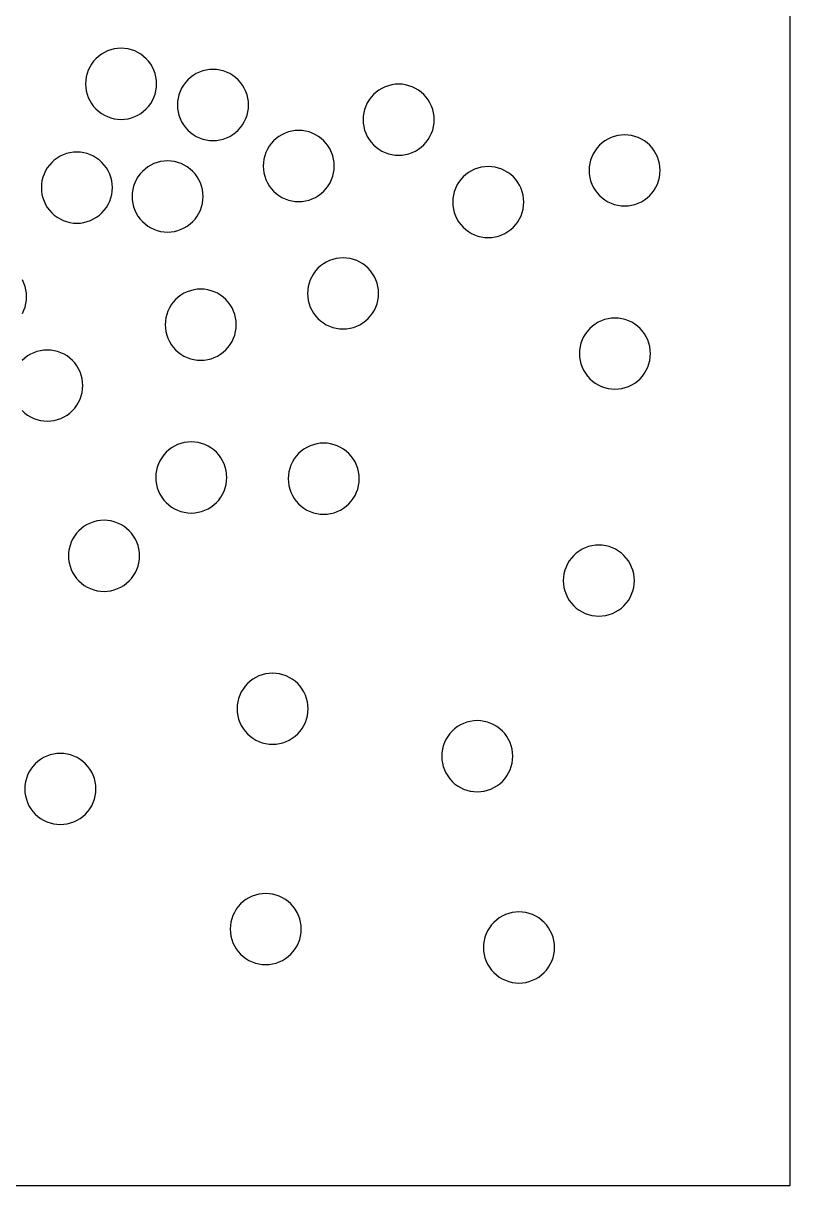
# Model space of a CAD drawing. Header units: millimetres. Extents: x 0 to 406, y 0 to 84.
# Drawn here: x 374.05 to 406.4, y 0 to 49.06 of the extents above; entities that cross this region are included whole.
import ezdxf

# ---------------------------------------------------------------- set-up
doc = ezdxf.new("R2010")
doc.units = ezdxf.units.MM

msp = doc.modelspace()

# ---------------------------------------------------------------- linework, layer by layer
at = {"color": 0}
for points in [[(0, 0), (0, 83.82), (406.4, 83.82), (406.4, 0), (0, 0)], [(379.238, 45.444), (379.337, 45.553), (379.425, 45.671), (379.501, 45.798), (379.564, 45.931), (379.613, 46.069), (379.649, 46.212), (379.671, 46.358), (379.678, 46.505), (379.671, 46.652), (379.649, 46.797), (379.613, 46.94), (379.564, 47.079), (379.501, 47.212), (379.425, 47.338), (379.337, 47.456), (379.238, 47.565), (379.129, 47.664), (379.011, 47.752), (378.885, 47.828), (378.752, 47.891), (378.613, 47.94), (378.47, 47.976), (378.325, 47.998), (378.178, 48.005), (378.031, 47.998), (377.885, 47.976), (377.742, 47.94), (377.604, 47.891), (377.471, 47.828), (377.344, 47.752), (377.226, 47.664), (377.117, 47.565), (377.018, 47.456), (376.931, 47.338), (376.855, 47.212), (376.792, 47.079), (376.742, 46.94), (376.707, 46.797), (376.685, 46.652), (376.678, 46.505), (376.685, 46.358), (376.707, 46.212), (376.742, 46.069), (376.792, 45.931), (376.855, 45.798), (376.931, 45.671), (377.018, 45.553), (377.117, 45.444), (377.226, 45.345), (377.344, 45.258), (377.471, 45.182), (377.604, 45.119), (377.742, 45.069), (377.885, 45.034), (378.031, 45.012), (378.178, 45.005), (378.325, 45.012), (378.47, 45.034), (378.613, 45.069), (378.752, 45.119), (378.885, 45.182), (379.011, 45.258), (379.129, 45.345), (379.238, 45.444)], [(383.116, 44.55), (383.215, 44.659), (383.303, 44.777), (383.378, 44.904), (383.441, 45.037), (383.491, 45.175), (383.527, 45.318), (383.548, 45.464), (383.555, 45.611), (383.548, 45.758), (383.527, 45.903), (383.491, 46.046), (383.441, 46.185), (383.378, 46.318), (383.303, 46.444), (383.215, 46.562), (383.116, 46.671), (383.007, 46.77), (382.889, 46.858), (382.762, 46.934), (382.629, 46.996), (382.491, 47.046), (382.348, 47.082), (382.202, 47.103), (382.055, 47.111), (381.908, 47.103), (381.763, 47.082), (381.62, 47.046), (381.481, 46.996), (381.348, 46.934), (381.222, 46.858), (381.104, 46.77), (380.995, 46.671), (380.896, 46.562), (380.808, 46.444), (380.733, 46.318), (380.67, 46.185), (380.62, 46.046), (380.584, 45.903), (380.563, 45.758), (380.555, 45.611), (380.563, 45.464), (380.584, 45.318), (380.62, 45.175), (380.67, 45.037), (380.733, 44.904), (380.808, 44.777), (380.896, 44.659), (380.995, 44.55), (381.104, 44.451), (381.222, 44.363), (381.348, 44.288), (381.481, 44.225), (381.62, 44.175), (381.763, 44.139), (381.908, 44.118), (382.055, 44.111), (382.202, 44.118), (382.348, 44.139), (382.491, 44.175), (382.629, 44.225), (382.762, 44.288), (382.889, 44.363), (383.007, 44.451), (383.116, 44.55)], [(390.953, 43.931), (391.052, 44.04), (391.139, 44.158), (391.215, 44.284), (391.278, 44.417), (391.328, 44.556), (391.363, 44.699), (391.385, 44.844), (391.392, 44.991), (391.385, 45.138), (391.363, 45.284), (391.328, 45.427), (391.278, 45.565), (391.215, 45.698), (391.139, 45.825), (391.052, 45.943), (390.953, 46.052), (390.844, 46.151), (390.725, 46.239), (390.599, 46.314), (390.466, 46.377), (390.328, 46.427), (390.185, 46.463), (390.039, 46.484), (389.892, 46.491), (389.745, 46.484), (389.599, 46.463), (389.457, 46.427), (389.318, 46.377), (389.185, 46.314), (389.059, 46.239), (388.941, 46.151), (388.831, 46.052), (388.733, 45.943), (388.645, 45.825), (388.569, 45.698), (388.506, 45.565), (388.457, 45.427), (388.421, 45.284), (388.399, 45.138), (388.392, 44.991), (388.399, 44.844), (388.421, 44.699), (388.457, 44.556), (388.506, 44.417), (388.569, 44.284), (388.645, 44.158), (388.733, 44.04), (388.831, 43.931), (388.941, 43.832), (389.059, 43.744), (389.185, 43.668), (389.318, 43.606), (389.457, 43.556), (389.599, 43.52), (389.745, 43.499), (389.892, 43.491), (390.039, 43.499), (390.185, 43.52), (390.328, 43.556), (390.466, 43.606), (390.599, 43.668), (390.725, 43.744), (390.844, 43.832), (390.953, 43.931)], [(386.735, 41.976), (386.834, 42.085), (386.921, 42.203), (386.997, 42.329), (387.06, 42.462), (387.109, 42.601), (387.145, 42.744), (387.167, 42.889), (387.174, 43.036), (387.167, 43.184), (387.145, 43.329), (387.109, 43.472), (387.06, 43.611), (386.997, 43.744), (386.921, 43.87), (386.834, 43.988), (386.735, 44.097), (386.626, 44.196), (386.507, 44.284), (386.381, 44.359), (386.248, 44.422), (386.11, 44.472), (385.967, 44.508), (385.821, 44.529), (385.674, 44.536), (385.527, 44.529), (385.381, 44.508), (385.239, 44.472), (385.1, 44.422), (384.967, 44.359), (384.841, 44.284), (384.722, 44.196), (384.613, 44.097), (384.515, 43.988), (384.427, 43.87), (384.351, 43.744), (384.288, 43.611), (384.239, 43.472), (384.203, 43.329), (384.181, 43.184), (384.174, 43.036), (384.181, 42.889), (384.203, 42.744), (384.239, 42.601), (384.288, 42.462), (384.351, 42.329), (384.427, 42.203), (384.515, 42.085), (384.613, 41.976), (384.722, 41.877), (384.841, 41.789), (384.967, 41.714), (385.1, 41.651), (385.239, 41.601), (385.381, 41.565), (385.527, 41.544), (385.674, 41.536), (385.821, 41.544), (385.967, 41.565), (386.11, 41.601), (386.248, 41.651), (386.381, 41.714), (386.507, 41.789), (386.626, 41.877), (386.735, 41.976)], [(400.491, 41.789), (400.59, 41.898), (400.678, 42.017), (400.753, 42.143), (400.816, 42.276), (400.866, 42.414), (400.902, 42.557), (400.923, 42.703), (400.93, 42.85), (400.923, 42.997), (400.902, 43.143), (400.866, 43.285), (400.816, 43.424), (400.753, 43.557), (400.678, 43.683), (400.59, 43.801), (400.491, 43.911), (400.382, 44.009), (400.264, 44.097), (400.137, 44.173), (400.004, 44.236), (399.866, 44.285), (399.723, 44.321), (399.577, 44.343), (399.43, 44.35), (399.283, 44.343), (399.138, 44.321), (398.995, 44.285), (398.856, 44.236), (398.723, 44.173), (398.597, 44.097), (398.479, 44.009), (398.37, 43.911), (398.271, 43.801), (398.183, 43.683), (398.107, 43.557), (398.045, 43.424), (397.995, 43.285), (397.959, 43.143), (397.938, 42.997), (397.93, 42.85), (397.938, 42.703), (397.959, 42.557), (397.995, 42.414), (398.045, 42.276), (398.107, 42.143), (398.183, 42.017), (398.271, 41.898), (398.37, 41.789), (398.479, 41.69), (398.597, 41.603), (398.723, 41.527), (398.856, 41.464), (398.995, 41.414), (399.138, 41.379), (399.283, 41.357), (399.43, 41.35), (399.577, 41.357), (399.723, 41.379), (399.866, 41.414), (400.004, 41.464), (400.137, 41.527), (400.264, 41.603), (400.382, 41.69), (400.491, 41.789)], [(377.37, 41.064), (377.469, 41.173), (377.557, 41.291), (377.633, 41.417), (377.695, 41.55), (377.745, 41.689), (377.781, 41.832), (377.802, 41.977), (377.81, 42.124), (377.802, 42.271), (377.781, 42.417), (377.745, 42.56), (377.695, 42.698), (377.633, 42.831), (377.557, 42.958), (377.469, 43.076), (377.37, 43.185), (377.261, 43.284), (377.143, 43.371), (377.017, 43.447), (376.884, 43.51), (376.745, 43.56), (376.602, 43.595), (376.457, 43.617), (376.31, 43.624), (376.163, 43.617), (376.017, 43.595), (375.874, 43.56), (375.736, 43.51), (375.603, 43.447), (375.476, 43.371), (375.358, 43.284), (375.249, 43.185), (375.15, 43.076), (375.062, 42.958), (374.987, 42.831), (374.924, 42.698), (374.874, 42.56), (374.838, 42.417), (374.817, 42.271), (374.81, 42.124), (374.817, 41.977), (374.838, 41.832), (374.874, 41.689), (374.924, 41.55), (374.987, 41.417), (375.062, 41.291), (375.15, 41.173), (375.249, 41.064), (375.358, 40.965), (375.476, 40.877), (375.603, 40.801), (375.736, 40.738), (375.874, 40.689), (376.017, 40.653), (376.163, 40.631), (376.31, 40.624), (376.457, 40.631), (376.602, 40.653), (376.745, 40.689), (376.884, 40.738), (377.017, 40.801), (377.143, 40.877), (377.261, 40.965), (377.37, 41.064)], [(381.198, 40.689), (381.297, 40.798), (381.385, 40.917), (381.46, 41.043), (381.523, 41.176), (381.573, 41.314), (381.609, 41.457), (381.63, 41.603), (381.638, 41.75), (381.63, 41.897), (381.609, 42.043), (381.573, 42.185), (381.523, 42.324), (381.46, 42.457), (381.385, 42.583), (381.297, 42.701), (381.198, 42.811), (381.089, 42.909), (380.971, 42.997), (380.845, 43.073), (380.712, 43.136), (380.573, 43.185), (380.43, 43.221), (380.285, 43.243), (380.138, 43.25), (379.99, 43.243), (379.845, 43.221), (379.702, 43.185), (379.563, 43.136), (379.43, 43.073), (379.304, 42.997), (379.186, 42.909), (379.077, 42.811), (378.978, 42.701), (378.89, 42.583), (378.815, 42.457), (378.752, 42.324), (378.702, 42.185), (378.666, 42.043), (378.645, 41.897), (378.638, 41.75), (378.645, 41.603), (378.666, 41.457), (378.702, 41.314), (378.752, 41.176), (378.815, 41.043), (378.89, 40.917), (378.978, 40.798), (379.077, 40.689), (379.186, 40.59), (379.304, 40.503), (379.43, 40.427), (379.563, 40.364), (379.702, 40.314), (379.845, 40.279), (379.99, 40.257), (380.138, 40.25), (380.285, 40.257), (380.43, 40.279), (380.573, 40.314), (380.712, 40.364), (380.845, 40.427), (380.971, 40.503), (381.089, 40.59), (381.198, 40.689)], [(394.733, 40.453), (394.832, 40.562), (394.92, 40.68), (394.995, 40.807), (395.058, 40.94), (395.108, 41.078), (395.144, 41.221), (395.165, 41.367), (395.172, 41.514), (395.165, 41.661), (395.144, 41.806), (395.108, 41.949), (395.058, 42.088), (394.995, 42.221), (394.92, 42.347), (394.832, 42.465), (394.733, 42.574), (394.624, 42.673), (394.506, 42.761), (394.379, 42.837), (394.246, 42.9), (394.108, 42.949), (393.965, 42.985), (393.819, 43.006), (393.672, 43.014), (393.525, 43.006), (393.38, 42.985), (393.237, 42.949), (393.098, 42.9), (392.965, 42.837), (392.839, 42.761), (392.721, 42.673), (392.612, 42.574), (392.513, 42.465), (392.425, 42.347), (392.349, 42.221), (392.287, 42.088), (392.237, 41.949), (392.201, 41.806), (392.18, 41.661), (392.172, 41.514), (392.18, 41.367), (392.201, 41.221), (392.237, 41.078), (392.287, 40.94), (392.349, 40.807), (392.425, 40.68), (392.513, 40.562), (392.612, 40.453), (392.721, 40.354), (392.839, 40.267), (392.965, 40.191), (393.098, 40.128), (393.237, 40.078), (393.38, 40.043), (393.525, 40.021), (393.672, 40.014), (393.819, 40.021), (393.965, 40.043), (394.108, 40.078), (394.246, 40.128), (394.379, 40.191), (394.506, 40.267), (394.624, 40.354), (394.733, 40.453)], [(388.607, 36.598), (388.706, 36.707), (388.794, 36.825), (388.869, 36.952), (388.932, 37.085), (388.982, 37.223), (389.018, 37.366), (389.039, 37.512), (389.047, 37.659), (389.039, 37.806), (389.018, 37.951), (388.982, 38.094), (388.932, 38.233), (388.869, 38.366), (388.794, 38.492), (388.706, 38.61), (388.607, 38.719), (388.498, 38.818), (388.38, 38.906), (388.254, 38.982), (388.121, 39.045), (387.982, 39.094), (387.839, 39.13), (387.694, 39.152), (387.547, 39.159), (387.4, 39.152), (387.254, 39.13), (387.111, 39.094), (386.973, 39.045), (386.839, 38.982), (386.713, 38.906), (386.595, 38.818), (386.486, 38.719), (386.387, 38.61), (386.299, 38.492), (386.224, 38.366), (386.161, 38.233), (386.111, 38.094), (386.075, 37.951), (386.054, 37.806), (386.047, 37.659), (386.054, 37.512), (386.075, 37.366), (386.111, 37.223), (386.161, 37.085), (386.224, 36.952), (386.299, 36.825), (386.387, 36.707), (386.486, 36.598), (386.595, 36.499), (386.713, 36.412), (386.839, 36.336), (386.973, 36.273), (387.111, 36.223), (387.254, 36.188), (387.4, 36.166), (387.547, 36.159), (387.694, 36.166), (387.839, 36.188), (387.982, 36.223), (388.121, 36.273), (388.254, 36.336), (388.38, 36.412), (388.498, 36.499), (388.607, 36.598)], [(374.012, 36.813), (374.075, 36.946), (374.125, 37.084), (374.161, 37.227), (374.182, 37.373), (374.189, 37.52), (374.182, 37.667), (374.161, 37.813), (374.125, 37.955), (374.075, 38.094), (374.012, 38.227)], [(382.599, 35.279), (382.698, 35.388), (382.786, 35.506), (382.861, 35.633), (382.924, 35.766), (382.974, 35.904), (383.01, 36.047), (383.031, 36.193), (383.038, 36.34), (383.031, 36.487), (383.01, 36.632), (382.974, 36.775), (382.924, 36.914), (382.861, 37.047), (382.786, 37.173), (382.698, 37.291), (382.599, 37.4), (382.49, 37.499), (382.372, 37.587), (382.245, 37.663), (382.112, 37.726), (381.974, 37.775), (381.831, 37.811), (381.685, 37.832), (381.538, 37.84), (381.391, 37.832), (381.246, 37.811), (381.103, 37.775), (380.964, 37.726), (380.831, 37.663), (380.705, 37.587), (380.587, 37.499), (380.478, 37.4), (380.379, 37.291), (380.291, 37.173), (380.216, 37.047), (380.153, 36.914), (380.103, 36.775), (380.067, 36.632), (380.046, 36.487), (380.038, 36.34), (380.046, 36.193), (380.067, 36.047), (380.103, 35.904), (380.153, 35.766), (380.216, 35.633), (380.291, 35.506), (380.379, 35.388), (380.478, 35.279), (380.587, 35.18), (380.705, 35.093), (380.831, 35.017), (380.964, 34.954), (381.103, 34.904), (381.246, 34.869), (381.391, 34.847), (381.538, 34.84), (381.685, 34.847), (381.831, 34.869), (381.974, 34.904), (382.112, 34.954), (382.245, 35.017), (382.372, 35.093), (382.49, 35.18), (382.599, 35.279)], [(400.083, 34.06), (400.182, 34.169), (400.269, 34.287), (400.345, 34.414), (400.408, 34.547), (400.458, 34.685), (400.493, 34.828), (400.515, 34.974), (400.522, 35.121), (400.515, 35.268), (400.493, 35.413), (400.458, 35.556), (400.408, 35.695), (400.345, 35.828), (400.269, 35.954), (400.182, 36.072), (400.083, 36.181), (399.974, 36.28), (399.856, 36.368), (399.729, 36.444), (399.596, 36.507), (399.458, 36.556), (399.315, 36.592), (399.169, 36.614), (399.022, 36.621), (398.875, 36.614), (398.73, 36.592), (398.587, 36.556), (398.448, 36.507), (398.315, 36.444), (398.189, 36.368), (398.071, 36.28), (397.962, 36.181), (397.863, 36.072), (397.775, 35.954), (397.699, 35.828), (397.636, 35.695), (397.587, 35.556), (397.551, 35.413), (397.53, 35.268), (397.522, 35.121), (397.53, 34.974), (397.551, 34.828), (397.587, 34.685), (397.636, 34.547), (397.699, 34.414), (397.775, 34.287), (397.863, 34.169), (397.962, 34.06), (398.071, 33.961), (398.189, 33.874), (398.315, 33.798), (398.448, 33.735), (398.587, 33.685), (398.73, 33.65), (398.875, 33.628), (399.022, 33.621), (399.169, 33.628), (399.315, 33.65), (399.458, 33.685), (399.596, 33.735), (399.729, 33.798), (399.856, 33.874), (399.974, 33.961), (400.083, 34.06)], [(376.122, 32.711), (376.221, 32.82), (376.308, 32.938), (376.384, 33.064), (376.447, 33.197), (376.497, 33.336), (376.532, 33.479), (376.554, 33.624), (376.561, 33.771), (376.554, 33.918), (376.532, 34.064), (376.497, 34.207), (376.447, 34.345), (376.384, 34.479), (376.308, 34.605), (376.221, 34.723), (376.122, 34.832), (376.013, 34.931), (375.895, 35.019), (375.768, 35.094), (375.635, 35.157), (375.497, 35.207), (375.354, 35.243), (375.208, 35.264), (375.061, 35.271), (374.914, 35.264), (374.769, 35.243), (374.626, 35.207), (374.487, 35.157), (374.354, 35.094), (374.228, 35.019), (374.11, 34.931), (374.001, 34.832)], [(374.001, 32.711), (374.11, 32.612), (374.228, 32.524), (374.354, 32.449), (374.487, 32.386), (374.626, 32.336), (374.769, 32.3), (374.914, 32.279), (375.061, 32.271), (375.208, 32.279), (375.354, 32.3), (375.497, 32.336), (375.635, 32.386), (375.768, 32.449), (375.895, 32.524), (376.013, 32.612), (376.122, 32.711)], [(382.198, 28.831), (382.297, 28.94), (382.385, 29.059), (382.46, 29.185), (382.523, 29.318), (382.573, 29.457), (382.609, 29.599), (382.63, 29.745), (382.637, 29.892), (382.63, 30.039), (382.609, 30.185), (382.573, 30.328), (382.523, 30.466), (382.46, 30.599), (382.385, 30.725), (382.297, 30.844), (382.198, 30.953), (382.089, 31.052), (381.971, 31.139), (381.845, 31.215), (381.711, 31.278), (381.573, 31.327), (381.43, 31.363), (381.284, 31.385), (381.137, 31.392), (380.99, 31.385), (380.845, 31.363), (380.702, 31.327), (380.563, 31.278), (380.43, 31.215), (380.304, 31.139), (380.186, 31.052), (380.077, 30.953), (379.978, 30.844), (379.89, 30.725), (379.815, 30.599), (379.752, 30.466), (379.702, 30.328), (379.666, 30.185), (379.645, 30.039), (379.637, 29.892), (379.645, 29.745), (379.666, 29.599), (379.702, 29.457), (379.752, 29.318), (379.815, 29.185), (379.89, 29.059), (379.978, 28.94), (380.077, 28.831), (380.186, 28.733), (380.304, 28.645), (380.43, 28.569), (380.563, 28.506), (380.702, 28.457), (380.845, 28.421), (380.99, 28.399), (381.137, 28.392), (381.284, 28.399), (381.43, 28.421), (381.573, 28.457), (381.711, 28.506), (381.845, 28.569), (381.971, 28.645), (382.089, 28.733), (382.198, 28.831)], [(387.789, 28.779), (387.888, 28.888), (387.976, 29.007), (388.052, 29.133), (388.114, 29.266), (388.164, 29.404), (388.2, 29.547), (388.221, 29.693), (388.229, 29.84), (388.221, 29.987), (388.2, 30.133), (388.164, 30.275), (388.114, 30.414), (388.052, 30.547), (387.976, 30.673), (387.888, 30.791), (387.789, 30.901), (387.68, 30.999), (387.562, 31.087), (387.436, 31.163), (387.303, 31.226), (387.164, 31.275), (387.021, 31.311), (386.876, 31.333), (386.729, 31.34), (386.582, 31.333), (386.436, 31.311), (386.293, 31.275), (386.155, 31.226), (386.022, 31.163), (385.895, 31.087), (385.777, 30.999), (385.668, 30.901), (385.569, 30.791), (385.481, 30.673), (385.406, 30.547), (385.343, 30.414), (385.293, 30.275), (385.257, 30.133), (385.236, 29.987), (385.229, 29.84), (385.236, 29.693), (385.257, 29.547), (385.293, 29.404), (385.343, 29.266), (385.406, 29.133), (385.481, 29.007), (385.569, 28.888), (385.668, 28.779), (385.777, 28.68), (385.895, 28.593), (386.022, 28.517), (386.155, 28.454), (386.293, 28.404), (386.436, 28.369), (386.582, 28.347), (386.729, 28.34), (386.876, 28.347), (387.021, 28.369), (387.164, 28.404), (387.303, 28.454), (387.436, 28.517), (387.562, 28.593), (387.68, 28.68), (387.789, 28.779)], [(378.516, 25.524), (378.615, 25.633), (378.703, 25.751), (378.778, 25.878), (378.841, 26.011), (378.891, 26.149), (378.927, 26.292), (378.948, 26.438), (378.955, 26.585), (378.948, 26.732), (378.927, 26.877), (378.891, 27.02), (378.841, 27.159), (378.778, 27.292), (378.703, 27.418), (378.615, 27.536), (378.516, 27.645), (378.407, 27.744), (378.289, 27.832), (378.162, 27.908), (378.029, 27.97), (377.891, 28.02), (377.748, 28.056), (377.602, 28.077), (377.455, 28.085), (377.308, 28.077), (377.163, 28.056), (377.02, 28.02), (376.881, 27.97), (376.748, 27.908), (376.622, 27.832), (376.504, 27.744), (376.395, 27.645), (376.296, 27.536), (376.208, 27.418), (376.132, 27.292), (376.07, 27.159), (376.02, 27.02), (375.984, 26.877), (375.963, 26.732), (375.955, 26.585), (375.963, 26.438), (375.984, 26.292), (376.02, 26.149), (376.07, 26.011), (376.132, 25.878), (376.208, 25.751), (376.296, 25.633), (376.395, 25.524), (376.504, 25.425), (376.622, 25.337), (376.748, 25.262), (376.881, 25.199), (377.02, 25.149), (377.163, 25.113), (377.308, 25.092), (377.455, 25.085), (377.602, 25.092), (377.748, 25.113), (377.891, 25.149), (378.029, 25.199), (378.162, 25.262), (378.289, 25.337), (378.407, 25.425), (378.516, 25.524)], [(399.402, 24.478), (399.501, 24.587), (399.589, 24.705), (399.664, 24.832), (399.727, 24.965), (399.777, 25.103), (399.813, 25.246), (399.834, 25.392), (399.841, 25.539), (399.834, 25.686), (399.813, 25.831), (399.777, 25.974), (399.727, 26.113), (399.664, 26.246), (399.589, 26.372), (399.501, 26.49), (399.402, 26.599), (399.293, 26.698), (399.175, 26.786), (399.049, 26.862), (398.915, 26.925), (398.777, 26.974), (398.634, 27.01), (398.488, 27.032), (398.341, 27.039), (398.194, 27.032), (398.049, 27.01), (397.906, 26.974), (397.767, 26.925), (397.634, 26.862), (397.508, 26.786), (397.39, 26.698), (397.281, 26.599), (397.182, 26.49), (397.094, 26.372), (397.019, 26.246), (396.956, 26.113), (396.906, 25.974), (396.87, 25.831), (396.849, 25.686), (396.841, 25.539), (396.849, 25.392), (396.87, 25.246), (396.906, 25.103), (396.956, 24.965), (397.019, 24.832), (397.094, 24.705), (397.182, 24.587), (397.281, 24.478), (397.39, 24.379), (397.508, 24.292), (397.634, 24.216), (397.767, 24.153), (397.906, 24.103), (398.049, 24.068), (398.194, 24.046), (398.341, 24.039), (398.488, 24.046), (398.634, 24.068), (398.777, 24.103), (398.915, 24.153), (399.049, 24.216), (399.175, 24.292), (399.293, 24.379), (399.402, 24.478)], [(385.63, 19.07), (385.729, 19.179), (385.817, 19.298), (385.893, 19.424), (385.956, 19.557), (386.005, 19.695), (386.041, 19.838), (386.062, 19.984), (386.07, 20.131), (386.062, 20.278), (386.041, 20.424), (386.005, 20.566), (385.956, 20.705), (385.893, 20.838), (385.817, 20.964), (385.729, 21.083), (385.63, 21.192), (385.521, 21.29), (385.403, 21.378), (385.277, 21.454), (385.144, 21.517), (385.005, 21.566), (384.862, 21.602), (384.717, 21.624), (384.57, 21.631), (384.423, 21.624), (384.277, 21.602), (384.134, 21.566), (383.996, 21.517), (383.863, 21.454), (383.736, 21.378), (383.618, 21.29), (383.509, 21.192), (383.41, 21.083), (383.323, 20.964), (383.247, 20.838), (383.184, 20.705), (383.134, 20.566), (383.099, 20.424), (383.077, 20.278), (383.07, 20.131), (383.077, 19.984), (383.099, 19.838), (383.134, 19.695), (383.184, 19.557), (383.247, 19.424), (383.323, 19.298), (383.41, 19.179), (383.509, 19.07), (383.618, 18.971), (383.736, 18.884), (383.863, 18.808), (383.996, 18.745), (384.134, 18.696), (384.277, 18.66), (384.423, 18.638), (384.57, 18.631), (384.717, 18.638), (384.862, 18.66), (385.005, 18.696), (385.144, 18.745), (385.277, 18.808), (385.403, 18.884), (385.521, 18.971), (385.63, 19.07)], [(394.269, 17.067), (394.367, 17.176), (394.455, 17.295), (394.531, 17.421), (394.594, 17.554), (394.643, 17.693), (394.679, 17.835), (394.701, 17.981), (394.708, 18.128), (394.701, 18.275), (394.679, 18.421), (394.643, 18.563), (394.594, 18.702), (394.531, 18.835), (394.455, 18.961), (394.367, 19.08), (394.269, 19.189), (394.16, 19.287), (394.041, 19.375), (393.915, 19.451), (393.782, 19.514), (393.643, 19.563), (393.501, 19.599), (393.355, 19.621), (393.208, 19.628), (393.061, 19.621), (392.915, 19.599), (392.773, 19.563), (392.634, 19.514), (392.501, 19.451), (392.375, 19.375), (392.256, 19.287), (392.147, 19.189), (392.048, 19.08), (391.961, 18.961), (391.885, 18.835), (391.822, 18.702), (391.773, 18.563), (391.737, 18.421), (391.715, 18.275), (391.708, 18.128), (391.715, 17.981), (391.737, 17.835), (391.773, 17.693), (391.822, 17.554), (391.885, 17.421), (391.961, 17.295), (392.048, 17.176), (392.147, 17.067), (392.256, 16.968), (392.375, 16.881), (392.501, 16.805), (392.634, 16.742), (392.773, 16.693), (392.915, 16.657), (393.061, 16.635), (393.208, 16.628), (393.355, 16.635), (393.501, 16.657), (393.643, 16.693), (393.782, 16.742), (393.915, 16.805), (394.041, 16.881), (394.16, 16.968), (394.269, 17.067)], [(376.673, 15.686), (376.772, 15.795), (376.86, 15.914), (376.935, 16.04), (376.998, 16.173), (377.048, 16.312), (377.084, 16.454), (377.105, 16.6), (377.112, 16.747), (377.105, 16.894), (377.084, 17.04), (377.048, 17.182), (376.998, 17.321), (376.935, 17.454), (376.86, 17.58), (376.772, 17.699), (376.673, 17.808), (376.564, 17.907), (376.446, 17.994), (376.319, 18.07), (376.186, 18.133), (376.048, 18.182), (375.905, 18.218), (375.759, 18.24), (375.612, 18.247), (375.465, 18.24), (375.32, 18.218), (375.177, 18.182), (375.038, 18.133), (374.905, 18.07), (374.779, 17.994), (374.661, 17.907), (374.552, 17.808), (374.453, 17.699), (374.365, 17.58), (374.289, 17.454), (374.227, 17.321), (374.177, 17.182), (374.141, 17.04), (374.12, 16.894), (374.112, 16.747), (374.12, 16.6), (374.141, 16.454), (374.177, 16.312), (374.227, 16.173), (374.289, 16.04), (374.365, 15.914), (374.453, 15.795), (374.552, 15.686), (374.661, 15.587), (374.779, 15.5), (374.905, 15.424), (375.038, 15.361), (375.177, 15.312), (375.32, 15.276), (375.465, 15.254), (375.612, 15.247), (375.759, 15.254), (375.905, 15.276), (376.048, 15.312), (376.186, 15.361), (376.319, 15.424), (376.446, 15.5), (376.564, 15.587), (376.673, 15.686)], [(385.342, 9.772), (385.441, 9.881), (385.528, 9.999), (385.604, 10.125), (385.667, 10.258), (385.717, 10.397), (385.752, 10.54), (385.774, 10.685), (385.781, 10.832), (385.774, 10.979), (385.752, 11.125), (385.717, 11.268), (385.667, 11.406), (385.604, 11.539), (385.528, 11.666), (385.441, 11.784), (385.342, 11.893), (385.233, 11.992), (385.115, 12.079), (384.988, 12.155), (384.855, 12.218), (384.717, 12.268), (384.574, 12.303), (384.428, 12.325), (384.281, 12.332), (384.134, 12.325), (383.989, 12.303), (383.846, 12.268), (383.707, 12.218), (383.574, 12.155), (383.448, 12.079), (383.33, 11.992), (383.221, 11.893), (383.122, 11.784), (383.034, 11.666), (382.958, 11.539), (382.895, 11.406), (382.846, 11.268), (382.81, 11.125), (382.788, 10.979), (382.781, 10.832), (382.788, 10.685), (382.81, 10.54), (382.846, 10.397), (382.895, 10.258), (382.958, 10.125), (383.034, 9.999), (383.122, 9.881), (383.221, 9.772), (383.33, 9.673), (383.448, 9.585), (383.574, 9.509), (383.707, 9.446), (383.846, 9.397), (383.989, 9.361), (384.134, 9.339), (384.281, 9.332), (384.428, 9.339), (384.574, 9.361), (384.717, 9.397), (384.855, 9.446), (384.988, 9.509), (385.115, 9.585), (385.233, 9.673), (385.342, 9.772)], [(396.032, 8.995), (396.131, 9.104), (396.218, 9.222), (396.294, 9.348), (396.357, 9.481), (396.407, 9.62), (396.442, 9.763), (396.464, 9.908), (396.471, 10.055), (396.464, 10.202), (396.442, 10.348), (396.407, 10.491), (396.357, 10.629), (396.294, 10.763), (396.218, 10.889), (396.131, 11.007), (396.032, 11.116), (395.923, 11.215), (395.804, 11.303), (395.678, 11.378), (395.545, 11.441), (395.407, 11.491), (395.264, 11.527), (395.118, 11.548), (394.971, 11.555), (394.824, 11.548), (394.678, 11.527), (394.536, 11.491), (394.397, 11.441), (394.264, 11.378), (394.138, 11.303), (394.02, 11.215), (393.91, 11.116), (393.812, 11.007), (393.724, 10.889), (393.648, 10.763), (393.585, 10.629), (393.536, 10.491), (393.5, 10.348), (393.478, 10.202), (393.471, 10.055), (393.478, 9.908), (393.5, 9.763), (393.536, 9.62), (393.585, 9.481), (393.648, 9.348), (393.724, 9.222), (393.812, 9.104), (393.91, 8.995), (394.02, 8.896), (394.138, 8.808), (394.264, 8.733), (394.397, 8.67), (394.536, 8.62), (394.678, 8.584), (394.824, 8.563), (394.971, 8.555), (395.118, 8.563), (395.264, 8.584), (395.407, 8.62), (395.545, 8.67), (395.678, 8.733), (395.804, 8.808), (395.923, 8.896), (396.032, 8.995)]]:
    msp.add_lwpolyline(points, dxfattribs=at)

doc.saveas('drawing.dxf')
